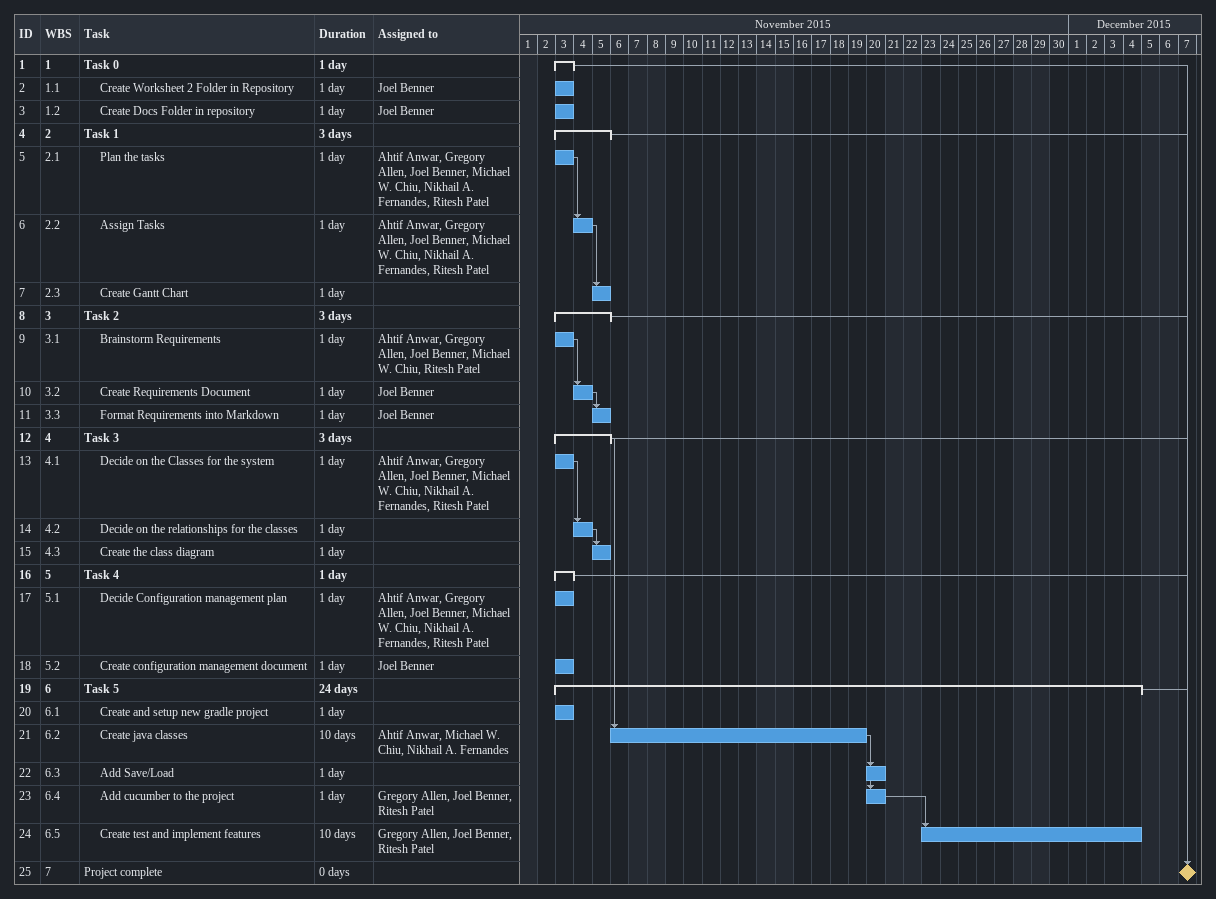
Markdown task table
| ID | WBS | Task | Duration | Start | Finish | Predecessors | Resources |
|---|---|---|---|---|---|---|---|
| 1 | 1 | **Task 0** | 1d | 2015-11-03 | 2015-11-03 |  |  |
| 2 | 1.1 | Create Worksheet 2 Folder in Repository | 1d | 2015-11-03 | 2015-11-03 |  | Joel Benner |
| 3 | 1.2 | Create Docs Folder in repository | 1d | 2015-11-03 | 2015-11-03 |  | Joel Benner |
| 4 | 2 | **Task 1** | 3d | 2015-11-03 | 2015-11-05 |  |  |
| 5 | 2.1 | Plan the tasks | 1d | 2015-11-03 | 2015-11-03 |  | Ahtif Anwar, Gregory Allen, Joel Benner, Michael W. Chiu, Nikhail A. Fernandes, Ritesh Patel |
| 6 | 2.2 | Assign Tasks | 1d | 2015-11-04 | 2015-11-04 | 5 | Ahtif Anwar, Gregory Allen, Joel Benner, Michael W. Chiu, Nikhail A. Fernandes, Ritesh Patel |
| 7 | 2.3 | Create Gantt Chart | 1d | 2015-11-05 | 2015-11-05 | 6 |  |
| 8 | 3 | **Task 2** | 3d | 2015-11-03 | 2015-11-05 |  |  |
| 9 | 3.1 | Brainstorm Requirements | 1d | 2015-11-03 | 2015-11-03 |  | Ahtif Anwar, Gregory Allen, Joel Benner, Michael W. Chiu, Ritesh Patel |
| 10 | 3.2 | Create Requirements Document | 1d | 2015-11-04 | 2015-11-04 | 9 | Joel Benner |
| 11 | 3.3 | Format Requirements into Markdown | 1d | 2015-11-05 | 2015-11-05 | 10 | Joel Benner |
| 12 | 4 | **Task 3** | 3d | 2015-11-03 | 2015-11-05 |  |  |
| 13 | 4.1 | Decide on the Classes for the system | 1d | 2015-11-03 | 2015-11-03 |  | Ahtif Anwar, Gregory Allen, Joel Benner, Michael W. Chiu, Nikhail A. Fernandes, Ritesh Patel |
| 14 | 4.2 | Decide on the relationships for the classes | 1d | 2015-11-04 | 2015-11-04 | 13 |  |
| 15 | 4.3 | Create the class diagram | 1d | 2015-11-05 | 2015-11-05 | 14 |  |
| 16 | 5 | **Task 4** | 1d | 2015-11-03 | 2015-11-03 |  |  |
| 17 | 5.1 | Decide Configuration management plan | 1d | 2015-11-03 | 2015-11-03 |  | Ahtif Anwar, Gregory Allen, Joel Benner, Michael W. Chiu, Nikhail A. Fernandes, Ritesh Patel |
| 18 | 5.2 | Create configuration management document | 1d | 2015-11-03 | 2015-11-03 |  | Joel Benner |
| 19 | 6 | **Task 5** | 24d | 2015-11-03 | 2015-12-04 |  |  |
| 20 | 6.1 | Create and setup new gradle project | 1d | 2015-11-03 | 2015-11-03 |  |  |
| 21 | 6.2 | Create java classes | 10d | 2015-11-06 | 2015-11-19 | 12 | Ahtif Anwar, Michael W. Chiu, Nikhail A. Fernandes |
| 22 | 6.3 | Add Save/Load | 1d | 2015-11-20 | 2015-11-20 | 21 |  |
| 23 | 6.4 | Add cucumber to the project | 1d | 2015-11-20 | 2015-11-20 | 21 | Gregory Allen, Joel Benner, Ritesh Patel |
| 24 | 6.5 | Create test and implement features | 10d | 2015-11-23 | 2015-12-04 | 23 | Gregory Allen, Joel Benner, Ritesh Patel |
| 25 | 7 | Project complete | 0d | 2015-12-07 | 2015-12-07 | 1, 4, 8, 12, 16, 19 |  |
